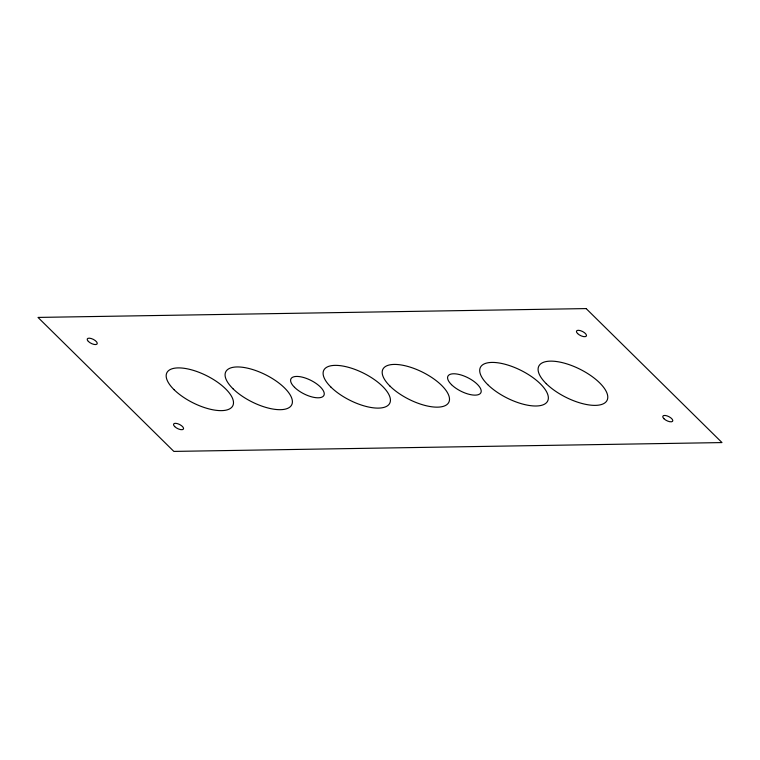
<?xml version="1.0" encoding="UTF-8"?>
<svg xmlns="http://www.w3.org/2000/svg" width="760" height="760" viewBox="0 0 760 760"><rect width="100%" height="100%" fill="white"/><g stroke="black" fill="none" stroke-linecap="round" stroke-linejoin="round"><path stroke-width="1.14" d="M586.15 308.588L38 317.423L173.85 451.411L722 442.577L586.15 308.588M663.917 418.693A5.529 2.28 26.6 0 0 672.524 421.373A5.529 2.28 26.6 0 0 666.9 415.824A5.529 2.28 26.6 0 0 663.917 418.693M88.359 341.43A5.529 2.28 26.6 0 0 96.966 344.118A5.529 2.28 26.6 0 0 91.343 338.561A5.529 2.28 26.6 0 0 88.359 341.43M577.591 333.555A5.529 2.28 26.6 0 0 586.207 336.233A5.529 2.28 26.6 0 0 580.573 330.685A5.529 2.28 26.6 0 0 577.591 333.555M174.677 426.569A5.529 2.28 26.6 0 0 183.293 429.248A5.529 2.28 26.6 0 0 177.659 423.7A5.529 2.28 26.6 0 0 174.677 426.569M487.749 384.626A37.601 15.475 26.6 0 0 546.297 402.866A37.601 15.475 26.6 0 0 508.031 365.123A37.601 15.475 26.6 0 0 487.749 384.626M546.269 383.686A38.161 15.704 26.6 0 0 605.692 402.192A38.161 15.704 26.6 0 0 566.856 363.888A38.161 15.704 26.6 0 0 546.269 383.686M451.497 384.655A18.439 7.59 26.6 0 0 480.206 393.604A18.439 7.59 26.6 0 0 461.443 375.098A18.439 7.59 26.6 0 0 451.497 384.655M390.07 386.203A36.879 15.181 26.6 0 0 447.488 404.082A36.879 15.181 26.6 0 0 409.963 367.07A36.879 15.181 26.6 0 0 390.07 386.203M330.99 387.153A36.879 15.181 26.6 0 0 388.417 405.033A36.879 15.181 26.6 0 0 350.882 368.02A36.879 15.181 26.6 0 0 330.99 387.153M294.538 387.324A18.439 7.59 26.6 0 0 323.247 396.264A18.439 7.59 26.6 0 0 304.484 377.758A18.439 7.59 26.6 0 0 294.538 387.324M232.968 388.731A36.879 15.181 26.6 0 0 290.387 406.609A36.879 15.181 26.6 0 0 252.862 369.597A36.879 15.181 26.6 0 0 232.968 388.731M174.059 389.68A36.879 15.181 26.6 0 0 231.477 407.559A36.879 15.181 26.6 0 0 193.952 370.548A36.879 15.181 26.6 0 0 174.059 389.68"/></g></svg>
